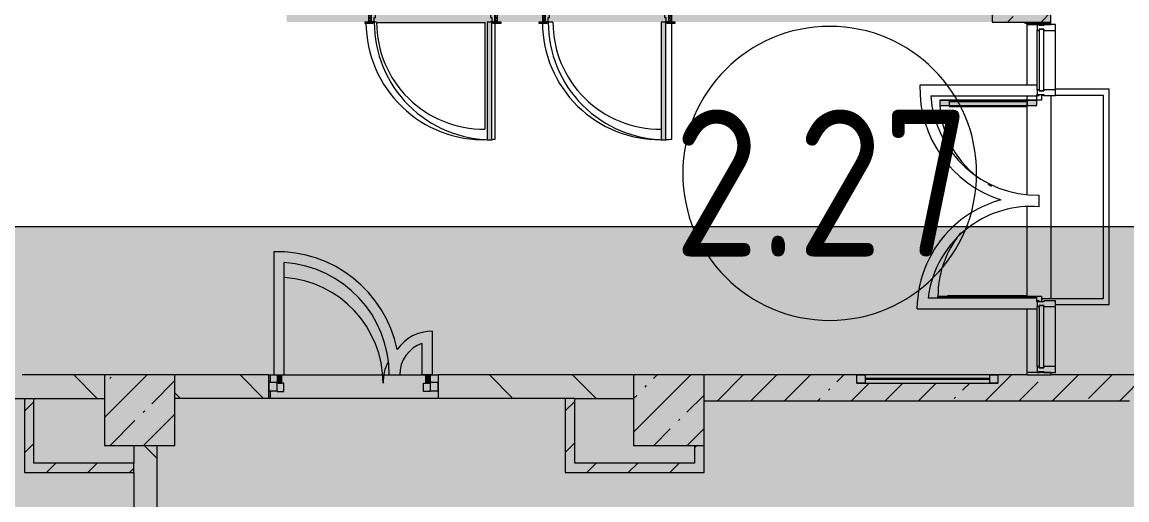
# Model space of a CAD drawing. Header units: millimetres. Extents: x 11693 to 241752, y -8553 to 29926.
# Drawn here: x 101200 to 110597, y 6837 to 10900 of the extents above; entities that cross this region are included whole.
import ezdxf

# ---------------------------------------------------------------- set-up
doc = ezdxf.new("R2010")
doc.units = ezdxf.units.MM
for name, color, linetype, lineweight in [('A-AREA-IDEN', 7, 'Continuous', 9), ('A-DETL', 7, 'Continuous', 5), ('A-GLAZ-CURT-2', 7, 'Continuous', 5), ('A-GLAZ-CWMG-2', 7, 'Continuous', 5), ('A-WALL-2', 7, 'Continuous', 9), ('I-WALL-3', 7, 'Continuous', 5), ('S-COLS', 7, 'Continuous', 5)]:
    doc.layers.add(name, color=color, linetype=linetype, lineweight=lineweight)
doc.layers.add('A-DETL-GENF-2', color=7, linetype='Continuous', lineweight=9, true_color=0x4994b4, transparency=0.4)
for name, color, linetype, lineweight, true_color in [('A-DETL-GENF-3', 7, 'Continuous', 5, 0xe2e2e2), ('A-DETL-GENF-4', 7, 'Continuous', 5, 0xaaaaaa), ('A-DETL-GENF-5', 7, 'Continuous', 5, 0x6f9cb0), ('A-DOOR-2', 7, 'Continuous', 5, 0xaaaaaa), ('A-DOOR-3', 7, 'Continuous', 5, 0xe2e2e2), ('A-DOOR-4', 7, 'Continuous', 5, 0x6f9cb0), ('A-DOOR-FRAM-2', 7, 'Continuous', 5, 0xe2e2e2), ('A-DOOR-FRAM-3', 7, 'Continuous', 5, 0xaaaaaa), ('A-DOOR-FRAM-4', 7, 'Continuous', 5, 0x6f9cb0), ('A-FLOR-1', 7, 'Continuous', 5, 0xaaaaaa), ('A-FLOR-2', 7, 'Continuous', 5, 0x6f9cb0), ('A-GLAZ-3', 7, 'Continuous', 5, 0x2b586c), ('A-GLAZ-CURT-3', 7, 'Continuous', 5, 0x2b586c), ('A-GLAZ-CWMG-3', 7, 'Continuous', 5, 0x2b586c), ('A-WALL-6', 7, 'Continuous', 9, 0x2b586c), ('I-WALL-4', 7, 'Continuous', 5, 0x2b586c), ('S-COLS-1', 7, 'Continuous', 5, 0x2b586c)]:
    doc.layers.add(name, color=color, linetype=linetype, lineweight=lineweight, true_color=true_color)
doc.styles.add('GOST Common_3', font='GOST_Common.ttf', dxfattribs={"width": 0.9, "height": 1250})
pattern_1 = [(135, (89739.8, 0), (-353.553, -353.553), [])]
pattern_2 = [(45, (89739.81, 0), (-176.7767, 176.7767), [])]
pattern_3 = [(45, (89739.8, 0), (-285.123, 285.123), []), (45, (90024.94, 0), (-285.123, 285.123), [504.031, -100.806, 16.764, -84.042])]

# ---------------------------------------------------------------- blocks, each defined once
blk = doc.blocks.new('110_Дверь_СКБ_1Ст_Внутренняя1 - Д-4 1100x2100h_су мгн-32375332-Общий план 2 этажа с размещением фрагментов 2_1-2_7')
at = {"layer": 'A-DOOR-2'}
h = blk.add_hatch(dxfattribs=at)
h.set_pattern_fill('FP_2', color=256, style=0, pattern_type=2)
h.set_pattern_definition([(135, (1751.41, 164.685), (-14.14214, -14.14214), []), (225, (1751.41, 164.685), (14.14214, -14.14214), [])])
h.paths.add_polyline_path([(562.5, 100), (537.5, 100), (537.5, -100), (562.5, -100)])
at = {"layer": 'A-DOOR-3'}
h = blk.add_hatch(color=256, dxfattribs=at)
h.paths.add_polyline_path([(-487.5, 100), (-512.5, 100), (-512.5, 20), (-477.5, 20), (-477.5, 60), (-487.5, 60)])
h.paths.add_polyline_path([(537.5, 100), (512.5, 100), (512.5, 60), (502.5, 60), (502.5, 20), (537.5, 20)])
at = {"layer": 'A-DOOR-FRAM-2'}
for points in [[(-487.5, 1100), (-487.5, 100), (-447.5, 104.5), (-447.5, 1100)], [(-567.5, 108), (-567.5, 100), (-497.5, 104.5), (-497.5, 108)], [(592.5, 108), (522.5, 104.5), (522.5, 100), (592.5, 104.5)], [(-497.5, 20), (-512.5, 20), (-512.5, -100), (-497.5, -100)], [(537.5, 20), (522.5, 20), (522.5, -100), (537.5, -100)], [(-567.5, -100), (-567.5, -108), (-497.5, -108), (-497.5, -100)], [(592.5, -100), (522.5, -100), (522.5, -108), (592.5, -108)]]:
    blk.add_hatch(color=256, dxfattribs=at).paths.add_polyline_path(points)
at = {"layer": 'A-DOOR-FRAM-3'}
h = blk.add_hatch(dxfattribs=at)
h.set_pattern_fill('FP_3', color=256, style=0, pattern_type=2)
h.set_pattern_definition([(45, (-371.384, 164.685), (-14.1421, 14.1421), []), (135, (-371.384, 164.685), (-14.1421, -14.1421), [])])
h.paths.add_polyline_path([(-512.5, 100), (-537.5, 100), (-537.5, -100), (-512.5, -100)])
at = {"layer": 'A-DOOR-2'}
for p, q in [((-487.5, 1100), (-487.5, 100)), ((-447.5, 1100), (-487.5, 1100)), ((-447.5, 100), (-447.5, 1100))]:
    blk.add_line(p, q, dxfattribs=at)
blk.add_arc((-487.5, 100), 1000, 360, 90, dxfattribs=at)
at = {"layer": 'A-DOOR-4'}
blk.add_line((-487.5, 100), (-447.5, 100), dxfattribs=at)
at = {"layer": 'A-DOOR-FRAM-3'}
for p, q in [((-497.5, 108), (-567.5, 108)), ((-567.5, 108), (-567.5, 100)), ((-497.5, 100), (-497.5, 108)), ((592.5, 108), (522.5, 108)), ((522.5, 108), (522.5, 100)), ((592.5, 100), (592.5, 108))]:
    blk.add_line(p, q, dxfattribs=at)
at = {"layer": 'A-DOOR-FRAM-4'}
for p, q in [((-567.5, 100), (-497.5, 100)), ((-512.5, 100), (-537.5, 100)), ((-537.5, 100), (-537.5, -100)), ((-487.5, 100), (-512.5, 100)), ((-512.5, 100), (-512.5, 20)), ((-512.5, -100), (-512.5, 100)), ((-497.5, 100), (-512.5, 100)), ((-512.5, 100), (-512.5, 99)), ((-512.5, 99), (-497.5, 99)), ((-497.5, 99), (-497.5, 100)), ((-487.5, 60), (-487.5, 100)), ((512.5, 100), (512.5, 60)), ((537.5, 100), (512.5, 100)), ((537.5, 100), (522.5, 100)), ((522.5, 100), (522.5, 99)), ((522.5, 100), (592.5, 100)), ((522.5, 99), (537.5, 99)), ((537.5, 20), (537.5, 100)), ((562.5, 100), (537.5, 100)), ((537.5, 100), (537.5, -100)), ((537.5, 99), (537.5, 100)), ((562.5, -100), (562.5, 100)), ((-512.5, 20), (-477.5, 20)), ((-497.5, 20), (-512.5, 20)), ((-512.5, 20), (-512.5, -100)), ((-497.5, -100), (-497.5, 20)), ((-477.5, 60), (-487.5, 60)), ((-477.5, 20), (-477.5, 60)), ((512.5, 60), (502.5, 60)), ((502.5, 60), (502.5, 20)), ((502.5, 20), (537.5, 20)), ((537.5, 20), (522.5, 20)), ((522.5, 20), (522.5, -100)), ((537.5, -100), (537.5, 20)), ((-497.5, -100), (-567.5, -100)), ((-567.5, -100), (-567.5, -108)), ((-567.5, -108), (-497.5, -108)), ((-537.5, -100), (-512.5, -100)), ((-512.5, -100), (-497.5, -100)), ((-497.5, -108), (-497.5, -100)), ((522.5, -100), (537.5, -100)), ((592.5, -100), (522.5, -100)), ((522.5, -100), (522.5, -108)), ((522.5, -108), (592.5, -108)), ((537.5, -100), (562.5, -100)), ((592.5, -108), (592.5, -100))]:
    blk.add_line(p, q, dxfattribs=at)
blk = doc.blocks.new('BSC_Колонна _Прямоугольная - 500х500-V112-Общий план 2 этажа с размещением фрагментов 2_1-2_7')
at = {"layer": 'S-COLS'}
h = blk.add_hatch(dxfattribs=at)
h.set_pattern_fill('FP_101', color=256, style=0, pattern_type=2)
h.set_pattern_definition([(45, (-19960, -11150), (-285.123, 285.123), []), (45, (-19674.88, -11150), (-285.123, 285.123), [504.031, -100.806, 16.764, -84.042])])
h.paths.add_polyline_path([(250, -250), (250, 250), (-250, 250), (-250, -250)])
at = {"layer": 'S-COLS-1'}
for p, q in [((250, 250), (-250, 250)), ((-250, 250), (-250, -250)), ((250, -250), (250, 250)), ((-250, -250), (250, -250))]:
    blk.add_line(p, q, dxfattribs=at)
blk = doc.blocks.new('BSC_Колонна _Прямоугольная - 600х600-20441433-Общий план 2 этажа с размещением фрагментов 2_1-2_7')
at = {"layer": 'S-COLS'}
h = blk.add_hatch(dxfattribs=at)
h.set_pattern_fill('FP_159', color=256, style=0, pattern_type=2)
h.set_pattern_definition([(45, (-12460, -7600), (-285.123, 285.123), []), (45, (-12174.88, -7600), (-285.123, 285.123), [504.031, -100.806, 16.764, -84.042])])
h.paths.add_polyline_path([(300, -300), (300, 300), (-300, 300), (-300, -300), (-171.7, -300)])
at = {"layer": 'S-COLS-1'}
for p, q in [((300, 300), (-300, 300)), ((-300, 300), (-300, -300)), ((300, -300), (300, 300)), ((-300, -300), (300, -300))]:
    blk.add_line(p, q, dxfattribs=at)
blk = doc.blocks.new('BSC_Колонна _Прямоугольная - 600х600-V167-Общий план 2 этажа с размещением фрагментов 2_1-2_7')
at = {"layer": 'S-COLS'}
h = blk.add_hatch(dxfattribs=at)
h.set_pattern_fill('FP_160', color=256, style=0, pattern_type=2)
h.set_pattern_definition([(45, (-16960, -7600), (-285.123, 285.123), []), (45, (-16674.88, -7600), (-285.123, 285.123), [504.031, -100.806, 16.764, -84.042])])
h.paths.add_polyline_path([(300, -300), (300, 300), (-300, 300), (-300, -300)])
at = {"layer": 'S-COLS-1'}
for p, q in [((300, 300), (-300, 300)), ((-300, 300), (-300, -300)), ((300, -300), (300, 296.2)), ((-300, -300), (300, -300))]:
    blk.add_line(p, q, dxfattribs=at)
blk = doc.blocks.new('Прямоугольный импост - 50 x 70 мм-31927764-Общий план 2 этажа с размещением фрагментов 2_1-2_7')
at = {"layer": 'A-GLAZ-CWMG-3'}
for p, q in [((-70, 35), (0, 35)), ((-70, -35), (-70, 35)), ((0, 35), (0, -35)), ((0, -35), (-70, -35))]:
    blk.add_line(p, q, dxfattribs=at)
blk = doc.blocks.new('Дверь_Витражная_остекление_ - ДВН_ДАО_Главный вход_1200 в свету Д-22 _п_-31928779-Общий план 2 этажа с размещением фрагментов 2_1-2_7')
at = {"layer": 'A-DOOR-3'}
for points in [[(-610, 30), (-610, 100), (-650, 100), (-650, 30)], [(650, 30), (650, 103), (610, 103), (610, 30)]]:
    blk.add_hatch(color=256, dxfattribs=at).paths.add_polyline_path(points)
at = {"layer": 'A-DETL-GENF-5'}
for p, q in [((-650, 100), (-650, 35)), ((-610, 30), (-610, 100)), ((610, 103), (610, 30)), ((650, 35), (650, 103)), ((-650, 30), (-610, 30)), ((-595, 30), (-650, 30)), ((-595, -40), (-595, 30)), ((595, -40), (595, 30)), ((595, 30), (650, 30)), ((610, 30), (650, 30)), ((-650, -40), (-595, -40)), ((650, -40), (595, -40))]:
    blk.add_line(p, q, dxfattribs=at)
at = {"layer": 'A-DOOR-4'}
for p, q in [((-650, 100), (-650, 35)), ((650, 103), (650, 35))]:
    blk.add_line(p, q, dxfattribs=at)
for centre, radius, start, end in [((-650, 30), 900, 360, 86.09721), ((650, 30), 400, 153.34415, 180)]:
    blk.add_arc(centre, radius, start, end, dxfattribs=at)
blk = doc.blocks.new('Прямоугольный импост - 50 x 70 мм-V278-Общий план 2 этажа с размещением фрагментов 2_1-2_7')
at = {"layer": 'A-GLAZ-CWMG-3'}
for p, q in [((0, 35), (-70, 35)), ((-70, 35), (-70, -35)), ((0, -35), (0, 35)), ((-70, -35), (0, -35))]:
    blk.add_line(p, q, dxfattribs=at)
blk = doc.blocks.new('Прямоугольный импост - Импост структурный с накладкой - 160мм Темный-30756008-Общий план 2 этажа с размещением фрагментов 2_1-2_7')
at = {"layer": 'A-GLAZ-CWMG-3'}
for p, q in [((-50, 0), (-50, 17)), ((-50, 17), (0, 17)), ((-40, 0), (-50, 0)), ((-40, -40), (-40, 0)), ((0, 0), (-10, 0)), ((-10, 0), (-10, -40)), ((0, 17), (0, 0)), ((-50, -140), (-50, -40)), ((-50, -40), (-40, -40)), ((-10, -40), (0, -40)), ((0, -40), (0, -140)), ((0, -140), (-50, -140))]:
    blk.add_line(p, q, dxfattribs=at)
blk = doc.blocks.new('Системная панель - Стекло - 40мм-32387041-Общий план 2 этажа с размещением фрагментов 2_1-2_7')
at = {"layer": 'A-GLAZ-CURT-2'}
h = blk.add_hatch(dxfattribs=at)
h.set_pattern_fill('FP_180', color=256, style=0, pattern_type=2)
h.set_pattern_definition([(135, (10077.7, -20610), (-1414.21, -1414.21), [1000, -3000]), (135, (10577.7, -21610), (-1414.21, -1414.21), [3000, -1000]), (135, (11077.7, -19610), (-1414.21, -1414.21), [1000, -3000])])
h.paths.add_polyline_path([(262.3, 40), (-262.3, 40), (-262.3, 0), (262.3, 0)])
for p, q in [((262.3, 40), (-262.3, 40)), ((-262.3, 40), (-262.3, 0)), ((-262.3, 0), (262.3, 0)), ((262.3, 0), (262.3, 40))]:
    blk.add_line(p, q, dxfattribs=at)
blk = doc.blocks.new('Прямоугольный импост - Импост структурный с накладкой - 160мм Темный-30755591-Общий план 2 этажа с размещением фрагментов 2_1-2_7')
at = {"layer": 'A-GLAZ-CWMG-2'}
for p, q in [((-25, 0), (-25, 17)), ((-25, 17), (25, 17)), ((-15, 0), (-25, 0)), ((-15, -40), (-15, 0)), ((25, 0), (15, 0)), ((15, 0), (15, -40)), ((25, 17), (25, 0)), ((-25, -140), (-25, -40)), ((-25, -40), (-15, -40)), ((15, -40), (25, -40)), ((25, -40), (25, -140)), ((25, -140), (-25, -140))]:
    blk.add_line(p, q, dxfattribs=at)
blk = doc.blocks.new('Системная панель - Стекло - 40мм-32387061-Общий план 2 этажа с размещением фрагментов 2_1-2_7')
at = {"layer": 'A-GLAZ-CURT-3'}
for p, q in [((265.2, 40), (-265.2, 40)), ((-265.2, 40), (-265.2, 0)), ((-265.2, 0), (265.2, 0)), ((265.2, 0), (265.2, 40))]:
    blk.add_line(p, q, dxfattribs=at)
blk = doc.blocks.new('Прямоугольный импост - Импост структурный с накладкой - 160мм Темный-32387059-Общий план 2 этажа с размещением фрагментов 2_1-2_7')
at = {"layer": 'A-GLAZ-CWMG-3'}
for p, q in [((20093, 7970), (20093, 8480.4)), ((20250, 7970), (20250, 8480.4))]:
    blk.add_line(p, q, dxfattribs=at)
blk = doc.blocks.new('Прямоугольный импост - Импост структурный с накладкой - 160мм Темный-V280-Общий план 2 этажа с размещением фрагментов 2_1-2_7')
at = {"layer": 'A-GLAZ-CWMG-3'}
for p, q in [((-25, 0), (-25, 17)), ((-25, 17), (25, 17)), ((-15, 0), (-25, 0)), ((-15, -40), (-15, 0)), ((25, 0), (15, 0)), ((15, 0), (15, -40)), ((25, 17), (25, 0)), ((-25, -140), (-25, -40)), ((-25, -40), (-15, -40)), ((15, -40), (25, -40)), ((25, -40), (25, -140)), ((25, -140), (-25, -140))]:
    blk.add_line(p, q, dxfattribs=at)
blk = doc.blocks.new('Прямоугольный импост - Импост структурный с накладкой - 160мм Темный-30755595-Общий план 2 этажа с размещением фрагментов 2_1-2_7')
at = {"layer": 'A-GLAZ-CWMG-2'}
for p, q in [((0, 17), (-50, 17)), ((-50, 17), (-50, 0)), ((-50, 0), (-40, 0)), ((-40, 0), (-40, -40)), ((-10, -40), (-10, 0)), ((-10, 0), (0, 0)), ((0, 0), (0, 17)), ((-40, -40), (-50, -40)), ((-50, -40), (-50, -140)), ((0, -40), (-10, -40)), ((0, -140), (0, -40)), ((-50, -140), (0, -140))]:
    blk.add_line(p, q, dxfattribs=at)
blk = doc.blocks.new('Дверь_Витражная_остекление_ - ВВ-16 остекление-32390142-Общий план 2 этажа с размещением фрагментов 2_1-2_7')
at = {"layer": 'A-DETL-GENF-3'}
for points in [[(-787.5, -653.6), (-787.5, -20), (-832.5, -20), (-832.5, -845), (-787.5, -845)], [(849.9, -860), (849.9, -20), (837.5, -20), (837.5, -860)]]:
    blk.add_hatch(color=256, dxfattribs=at).paths.add_polyline_path(points)
at = {"layer": 'A-DETL-GENF-4'}
for p, q in [((-787.5, -20), (-832.5, -20)), ((-832.5, -845), (-832.5, -20)), ((-787.5, -20), (-832.5, -20)), ((-832.5, -20), (-832.5, -845)), ((-787.5, -845), (-787.5, -20)), ((-787.5, -845), (-787.5, -20)), ((-832.5, -100), (-787.5, -100)), ((-822.5, -765), (-822.5, -100)), ((-778.5, -765), (-778.5, -100)), ((-832.5, -765), (-787.5, -765)), ((-832.5, -845), (-787.5, -845)), ((-832.5, -845), (-787.5, -845))]:
    blk.add_line(p, q, dxfattribs=at)
at = {"layer": 'A-DETL-GENF-5'}
for p, q in [((837.5, -860), (837.5, -20)), ((837.5, -20), (837.5, -860)), ((828.5, -780), (828.5, -100)), ((849.9, -100), (837.5, -100)), ((849.9, -780), (837.5, -780)), ((849.9, -860), (837.5, -860)), ((837.5, -860), (849.9, -860))]:
    blk.add_line(p, q, dxfattribs=at)
at = {"layer": 'A-DOOR-2'}
for p, q in [((-882.5, 20), (-832.5, 20)), ((-882.5, -20), (-882.5, 20)), ((-832.5, 20), (-832.5, -20)), ((-832.5, -20), (-882.5, -20)), ((-832.5, -845), (-832.5, -20))]:
    blk.add_line(p, q, dxfattribs=at)
for start, end in [(329.80944, 332.20433), (270, 322.60785)]:
    blk.add_arc((-832.5, -20), 825, start, end, dxfattribs=at)
at = {"layer": 'A-DOOR-4'}
for p, q in [((832.5, 20), (882.5, 20)), ((832.5, -20), (832.5, 20)), ((882.5, 20), (882.5, -20)), ((832.5, -860), (832.5, -20)), ((882.5, -20), (832.5, -20))]:
    blk.add_line(p, q, dxfattribs=at)
for start, end in [(230.33856, 232.99265), (234.0758, 270)]:
    blk.add_arc((832.5, -20), 840, start, end, dxfattribs=at)
blk = doc.blocks.new('Прямоугольный импост - Импост структурный с накладкой - 160мм Темный-32387142-Общий план 2 этажа с размещением фрагментов 2_1-2_7')
at = {"layer": 'A-GLAZ-CWMG-2'}
for p, q in [((20093, 10325.4), (20093, 10830)), ((20250, 10325.4), (20250, 10830))]:
    blk.add_line(p, q, dxfattribs=at)
blk = doc.blocks.new('120_Окно_СКБ_1Ст - 120_Окно_СКБ_1Ст 400х1200 EI30-V293-Общий план 2 этажа с размещением фрагментов 2_1-2_7')
at = {"layer": 'A-GLAZ-3'}
for p, q in [((-600, 40), (-600, 110)), ((-600, 110), (-530, 110)), ((600, 110), (-600, 110)), ((-530, 110), (-530, 40)), ((530, 40), (530, 110)), ((530, 110), (600, 110)), ((600, 110), (600, 40)), ((-530, 40), (-600, 40)), ((-600, 40), (600, 40)), ((530, 80), (-530, 80)), ((530, 70), (-530, 70)), ((600, 40), (530, 40))]:
    blk.add_line(p, q, dxfattribs=at)
blk = doc.blocks.new('Марка_Помещения - Номер-25198446-Общий план 2 этажа с размещением фрагментов 2_1-2_7')
at = {"layer": 'A-AREA-IDEN'}
for start, end in [(360, 180), (180, 360)]:
    blk.add_arc((0, 0), 2.5, start, end, dxfattribs=at)

msp = doc.modelspace()

# ---------------------------------------------------------------- hatches: boundary and pattern name
at = {"layer": 'A-DETL-GENF-2'}
h = msp.add_hatch(color=256, dxfattribs=at)
h.paths.add_polyline_path([(155380.5, -100), (161610.5, -100), (161610.5, 7900), (155380.5, 7900), (155380.5, -45.4)])
h.paths.add_polyline_path([(109196.3, 5828), (120649.8, 5828), (120649.8, 9159), (98665.8, 9159), (98665.8, 5828), (101004.1, 5828)])
h.paths.add_polyline_path([(92812, 10900), (93999.8, 10900), (93999.8, 15358.1), (89471.8, 15358.1), (89471.8, 10900), (90763.9, 10900)])
h.paths.add_polyline_path([(103449.8, 10900), (109949.8, 10900), (109949.8, 15200), (103449.8, 15200), (103449.8, 13326.8)])
h.paths.add_polyline_path([(175269.8, 14480), (181689.8, 14480), (181689.8, 21558), (175269.8, 21558), (175269.8, 14542.4)])
h.paths.add_polyline_path([(163779.8, 22180), (163779.8, 27350), (160469.8, 27350), (160469.8, 22180), (162445.3, 22180)])
h.paths.add_polyline_path([(174489.8, 22600), (174489.8, 27350), (170809.8, 27350), (170809.8, 22600), (172685.5, 22600)])
at = {"layer": 'I-WALL-3'}
h = msp.add_hatch(dxfattribs=at)
h.set_pattern_fill('FP_57', color=256, style=0, pattern_type=2)
h.set_pattern_definition(pattern_3)
h.paths.add_polyline_path([(109949.8, 10890), (109949.8, 10900), (109729.8, 10895.5), (109729.8, 10890)])
h = msp.add_hatch(dxfattribs=at)
h.set_pattern_fill('FP_60', color=256, style=0, pattern_type=2)
h.set_pattern_definition(pattern_1)
h.paths.add_polyline_path([(105899.8, 7700), (106399.8, 7700), (106399.8, 7900), (104739.7, 7900), (104739.7, 7700), (105819.8, 7700)])
h.paths.add_polyline_path([(102499.8, 7700), (103299.7, 7700), (103299.7, 7900), (102499.8, 7900), (102499.8, 7731.6)])
h.paths.add_polyline_path([(100299.8, 7700), (101899.8, 7700), (101899.8, 7900), (101199.8, 7900), (101199.8, 7830), (100399.8, 7830), (100399.8, 7900), (98665.8, 7900), (98665.8, 7700), (98956.1, 7700)])
h = msp.add_hatch(dxfattribs=at)
h.set_pattern_fill('FP_57', color=256, style=0, pattern_type=2)
h.set_pattern_definition(pattern_3)
h.paths.add_polyline_path([(109196.3, 7680), (111649.8, 7680), (111649.8, 7900), (109499.8, 7900), (109499.8, 7830), (108299.8, 7830), (108299.8, 7900), (106999.8, 7896.2), (106999.8, 7680), (108426.9, 7680)])
h = msp.add_hatch(dxfattribs=at)
h.set_pattern_fill('FP_61', color=256, style=0, pattern_type=2)
h.set_pattern_definition(pattern_2)
h.paths.add_polyline_path([(101299.8, 7070), (101299.8, 7700), (101219.8, 7700), (101219.8, 7070)])
h = msp.add_hatch(dxfattribs=at)
h.set_pattern_fill('FP_61', color=256, style=0, pattern_type=2)
h.set_pattern_definition(pattern_2)
h.paths.add_polyline_path([(105899.8, 7070), (105899.8, 7700), (105819.8, 7700), (105819.8, 7070)])
h = msp.add_hatch(dxfattribs=at)
h.set_pattern_fill('FP_60', color=256, style=0, pattern_type=2)
h.set_pattern_definition(pattern_1)
h.paths.add_polyline_path([(102187.6, 5828), (102349.8, 5828), (102349.8, 7300), (102149.8, 7300), (102149.8, 5828)])
h = msp.add_hatch(dxfattribs=at)
h.set_pattern_fill('FP_61', color=256, style=0, pattern_type=2)
h.set_pattern_definition(pattern_2)
h.paths.add_polyline_path([(106919.8, 7150), (106999.8, 7150), (106999.8, 7300), (106919.8, 7300), (106919.8, 7248.5)])
h = msp.add_hatch(dxfattribs=at)
h.set_pattern_fill('FP_61', color=256, style=0, pattern_type=2)
h.set_pattern_definition(pattern_2)
h.paths.add_polyline_path([(102149.8, 7070), (102149.8, 7150), (101299.8, 7150), (101299.8, 7070)])
h = msp.add_hatch(dxfattribs=at)
h.set_pattern_fill('FP_61', color=256, style=0, pattern_type=2)
h.set_pattern_definition(pattern_2)
h.paths.add_polyline_path([(105899.8, 7070), (106999.8, 7070), (106999.8, 7150), (105899.8, 7150)])

# ---------------------------------------------------------------- linework, layer by layer
at = {"layer": 'A-DETL'}
msp.add_line((120649.8, 9159), (98665.8, 9159), dxfattribs=at)
at = {"layer": 'A-FLOR-1'}
for p, q in [((104214.8, 10899), (104184.8, 10899)), ((104219.8, 10897.8), (105134.8, 10897.8)), ((105134.8, 10900), (105134.8, 9990.1)), ((105224.8, 9905), (105224.8, 10892)), ((105714.8, 10899), (105664.8, 10899)), ((106724.8, 9905), (106724.8, 10892)), ((109832.8, 10363), (108836.1, 10363)), ((108928.1, 10273), (109829.8, 10273)), ((109869.8, 10278.9), (109889.8, 10278.9)), ((110444.8, 10328.9), (109989.8, 10328.9)), ((109989.8, 10278.9), (110394.8, 10278.9)), ((110394.8, 10278.9), (110394.8, 8547.4)), ((110444.8, 8497.4), (110444.8, 10328.9)), ((109849.8, 9329.4), (109849.8, 9428.1))]:
    msp.add_line(p, q, dxfattribs=at)
for centre, radius, start, end in [((105124.8, 10900), 1000, 180.45922, 271.72242), ((105124.8, 10900), 910, 180.06296, 270.62964), ((106624.8, 10900), 1000, 180.45922, 270.57477), ((106624.8, 10900), 910, 180.06296, 270.62964), ((109835.8, 10338), 1000, 178.56746, 251.86052), ((109835.8, 10338), 910, 184.09604, 270.88287), ((105124.8, 10900), 1000, 274.01771, 275.73917), ((106624.8, 10900), 1000, 272.87006, 275.73917), ((109780.4, 8453.1), 969, 105.31636, 133.15331), ((109780.4, 8453.1), 879, 85.47205, 126.08886)]:
    msp.add_arc(centre, radius, start, end, dxfattribs=at)
at = {"layer": 'A-FLOR-2'}
for p, q in [((103340, 8947.6), (103340, 7900)), ((103430, 7900), (103430, 8855.9)), ((109829.8, 8553), (108907.1, 8553)), ((108811.5, 8463), (109832.8, 8463)), ((110394.8, 8547.4), (109869.8, 8547.4)), ((109989.8, 8497.4), (110444.8, 8497.4)), ((104691.1, 7903), (104691.1, 8272)), ((104601.1, 8167.1), (104601.1, 7903)), ((103299.7, 7900), (104739.7, 7900)), ((103309.1, 7900), (103309.1, 7835)), ((104601.1, 7903), (104691.1, 7903)), ((103309.1, 7765), (103309.1, 7700))]:
    msp.add_line(p, q, dxfattribs=at)
for centre, radius, start, end in [((109780.4, 8453.1), 969, 133.15331, 179.41553), ((109780.4, 8453.1), 879, 126.5443, 173.47514), ((103367.1, 7903), 1045, 11.78406, 91.48467), ((103367.1, 7903), 955, 359.82001, 86.22206), ((104691.1, 7903), 369, 90, 144.66492), ((104691.1, 7903), 279, 108.81906, 180.6161)]:
    msp.add_arc(centre, radius, start, end, dxfattribs=at)
at = {"layer": 'A-WALL-2'}
msp.add_line((109949.8, 10890), (109949.8, 10900), dxfattribs=at)
at = {"layer": 'A-WALL-6'}
for p, q in [((109749.8, 7900), (109949.8, 7900)), ((105899.8, 7700), (105819.8, 7700)), ((102149.8, 7070), (102149.8, 7150))]:
    msp.add_line(p, q, dxfattribs=at)
at = {"layer": 'I-WALL-3'}
for p, q in [((109729.8, 10895.5), (109729.8, 10890)), ((109729.8, 10890), (109949.8, 10890)), ((109749.8, 10363), (109749.8, 10900)), ((109749.8, 10880), (109949.8, 10880)), ((109949.8, 10880), (109949.8, 10890)), ((109749.8, 9432.4), (109749.8, 10273)), ((109949.8, 10275.4), (109949.8, 8547.4)), ((102349.8, 500), (102349.8, 7300)), ((102149.8, 7070), (102149.8, 500))]:
    msp.add_line(p, q, dxfattribs=at)
at = {"layer": 'I-WALL-4'}
for p, q in [((109749.8, 8553), (109749.8, 9331.4)), ((109749.8, 7900), (109749.8, 8463)), ((101899.8, 7900), (101199.8, 7900)), ((103299.7, 7900), (102499.8, 7900)), ((103299.7, 7700), (103299.7, 7900)), ((106399.8, 7900), (104739.7, 7900)), ((104739.7, 7900), (104739.7, 7700)), ((108299.8, 7900), (106999.8, 7900)), ((109749.8, 7900), (109499.8, 7900)), ((109949.8, 7920), (109749.8, 7920)), ((109949.8, 7900), (109949.8, 7920)), ((111649.8, 7900), (109949.8, 7900)), ((100379.8, 7700), (101899.8, 7700)), ((101219.8, 7700), (101219.8, 7070)), ((101299.8, 7150), (101299.8, 7700)), ((105819.8, 7700), (102499.8, 7700)), ((105819.8, 7700), (105819.8, 7070)), ((105899.8, 7700), (106399.8, 7700)), ((105899.8, 7150), (105899.8, 7700)), ((106999.8, 7680), (110619.8, 7680)), ((102149.8, 7300), (102149.8, 7150)), ((106919.8, 7300), (106919.8, 7150)), ((106999.8, 7070), (106999.8, 7300)), ((102149.8, 7150), (101299.8, 7150)), ((106919.8, 7150), (105899.8, 7150)), ((101219.8, 7070), (102149.8, 7070)), ((105819.8, 7070), (106999.8, 7070))]:
    msp.add_line(p, q, dxfattribs=at)

# ---------------------------------------------------------------- block references
at = {"layer": 'A-AREA-IDEN', "xscale": 499.9999999999995, "yscale": 499.9999999999995, "zscale": 499.9999999999995}
msp.add_blockref('Марка_Помещения - Номер-25198446-Общий план 2 этажа с размещением фрагментов 2_1-2_7', (108068.7, 9613.8), dxfattribs=at)
at = {"layer": 'A-DOOR-4'}
for name, p, rotation in [('110_Дверь_СКБ_1Ст_Внутренняя1 - Д-4 1100x2100h_су мгн-32375332-Общий план 2 этажа с размещением фрагментов 2_1-2_7', (104707.3, 11000), 180), ('110_Дверь_СКБ_1Ст_Внутренняя1 - Д-4 1100x2100h_су мгн-32375332-Общий план 2 этажа с размещением фрагментов 2_1-2_7', (106187.3, 11000), 180), ('Дверь_Витражная_остекление_ - ВВ-16 остекление-32390142-Общий план 2 этажа с размещением фрагментов 2_1-2_7', (109849.8, 9402.9), 269.9999999999998)]:
    msp.add_blockref(name, p, dxfattribs=dict(at, rotation=rotation))
msp.add_blockref('Дверь_Витражная_остекление_ - ДВН_ДАО_Главный вход_1200 в свету Д-22 _п_-31928779-Общий план 2 этажа с размещением фрагментов 2_1-2_7', (104019.7, 7800), dxfattribs=at)
at = {"layer": 'A-GLAZ-3'}
msp.add_blockref('120_Окно_СКБ_1Ст - 120_Окно_СКБ_1Ст 400х1200 EI30-V293-Общий план 2 этажа с размещением фрагментов 2_1-2_7', (108899.8, 7790), dxfattribs=at)
at = {"layer": 'A-GLAZ-CURT-2', "rotation": 269.9999999999997}
msp.add_blockref('Системная панель - Стекло - 40мм-32387041-Общий план 2 этажа с размещением фрагментов 2_1-2_7', (109849.8, 10577.7), dxfattribs=at)
at = {"layer": 'A-GLAZ-CURT-3', "rotation": 269.9999999999997}
msp.add_blockref('Системная панель - Стекло - 40мм-32387061-Общий план 2 этажа с размещением фрагментов 2_1-2_7', (109849.8, 8225.2), dxfattribs=at)
at = {"layer": 'A-GLAZ-CWMG-2', "rotation": 89.99999999999977}
msp.add_blockref('Прямоугольный импост - Импост структурный с накладкой - 160мм Темный-30755595-Общий план 2 этажа с размещением фрагментов 2_1-2_7', (109849.8, 10880), dxfattribs=at)
at = {"layer": 'A-GLAZ-CWMG-2'}
msp.add_blockref('Прямоугольный импост - Импост структурный с накладкой - 160мм Темный-32387142-Общий план 2 этажа с размещением фрагментов 2_1-2_7', (89739.8, 0), dxfattribs=at)
at = {"layer": 'A-GLAZ-CWMG-2', "extrusion": (0, 0, -1), "rotation": 270.0000000000002}
msp.add_blockref('Прямоугольный импост - Импост структурный с накладкой - 160мм Темный-30755591-Общий план 2 этажа с размещением фрагментов 2_1-2_7', (-109849.8, 10300.4), dxfattribs=at)
at = {"layer": 'A-GLAZ-CWMG-3', "extrusion": (0, 0, -1)}
for name, p, rotation in [('Прямоугольный импост - Импост структурный с накладкой - 160мм Темный-V280-Общий план 2 этажа с размещением фрагментов 2_1-2_7', (-109849.8, 8505.4), 270.0000000000002), ('Прямоугольный импост - Импост структурный с накладкой - 160мм Темный-30756008-Общий план 2 этажа с размещением фрагментов 2_1-2_7', (-109849.8, 7920), 270.0000000000002), ('Прямоугольный импост - 50 x 70 мм-31927764-Общий план 2 этажа с размещением фрагментов 2_1-2_7', (-104739.7, 7800), 180)]:
    msp.add_blockref(name, p, dxfattribs=dict(at, rotation=rotation))
at = {"layer": 'A-GLAZ-CWMG-3'}
msp.add_blockref('Прямоугольный импост - Импост структурный с накладкой - 160мм Темный-32387059-Общий план 2 этажа с размещением фрагментов 2_1-2_7', (89739.8, 0), dxfattribs=at)
at = {"layer": 'A-GLAZ-CWMG-3', "rotation": 180}
msp.add_blockref('Прямоугольный импост - 50 x 70 мм-V278-Общий план 2 этажа с размещением фрагментов 2_1-2_7', (103299.7, 7800), dxfattribs=at)
at = {"layer": 'S-COLS-1'}
for name, p in [('BSC_Колонна _Прямоугольная - 500х500-V112-Общий план 2 этажа с размещением фрагментов 2_1-2_7', (109699.8, 11150)), ('BSC_Колонна _Прямоугольная - 600х600-20441433-Общий план 2 этажа с размещением фрагментов 2_1-2_7', (102199.8, 7600)), ('BSC_Колонна _Прямоугольная - 600х600-V167-Общий план 2 этажа с размещением фрагментов 2_1-2_7', (106699.8, 7600))]:
    msp.add_blockref(name, p, dxfattribs=at)

# ---------------------------------------------------------------- texts
at = {"layer": 'A-AREA-IDEN', "insert": (106740, 10156.6), "char_height": 1250, "width": 3318.986, "attachment_point": 1, "style": 'GOST Common_3'}
msp.add_mtext('2.27', dxfattribs=at)

doc.saveas('drawing.dxf')
